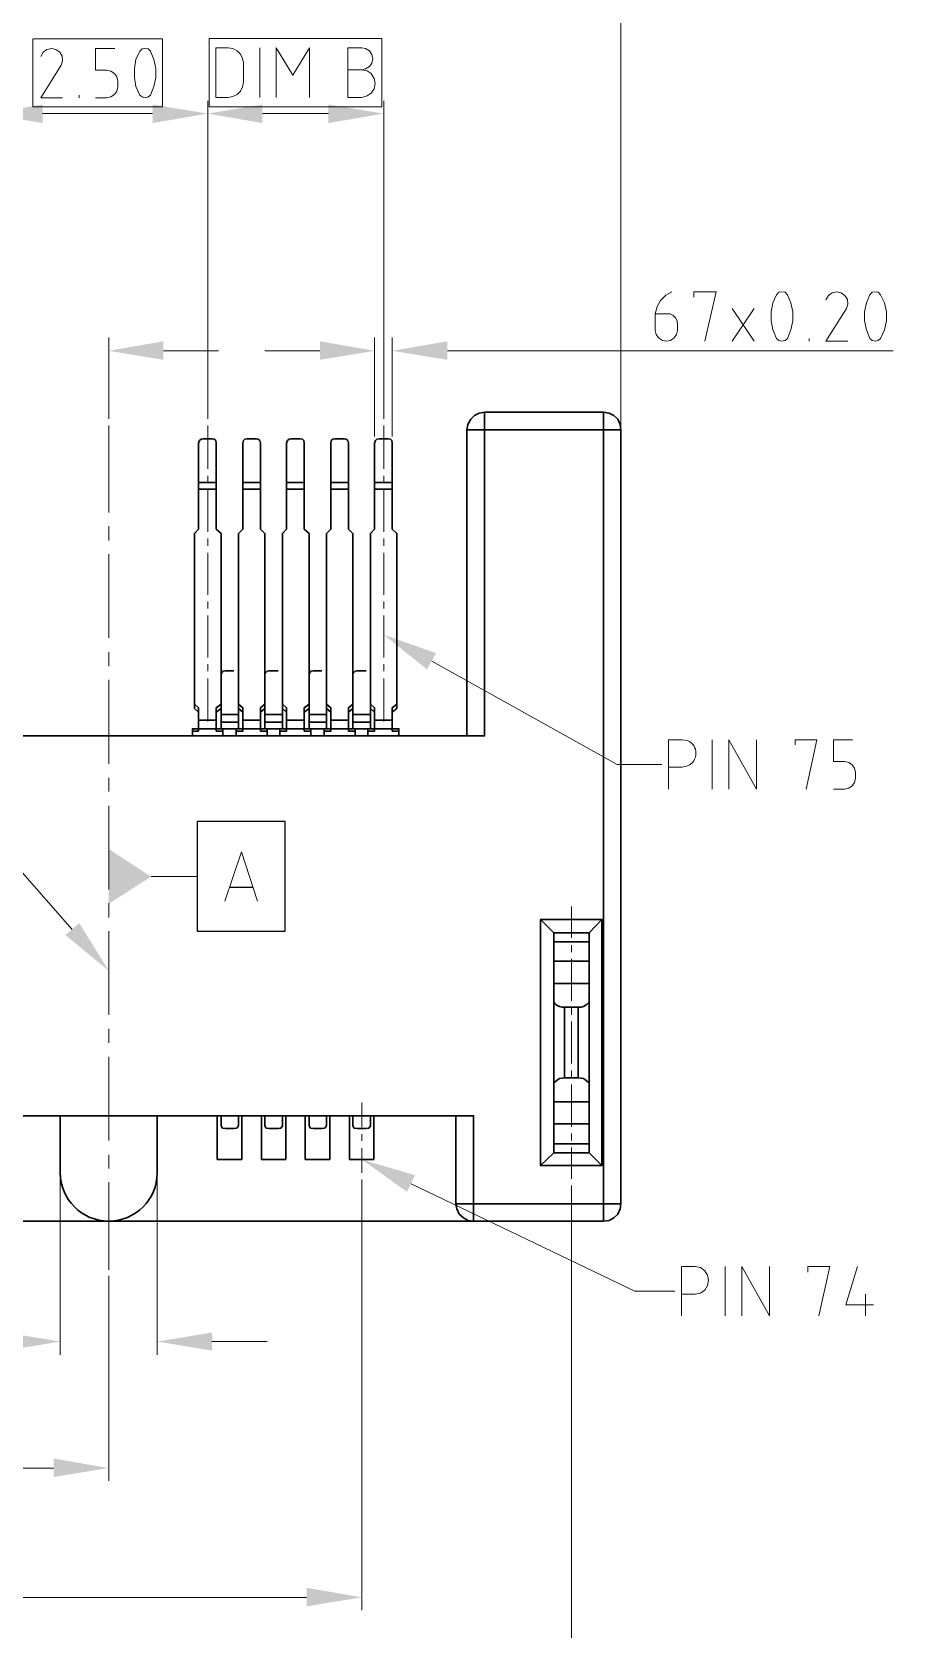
# Model space of a CAD drawing. Header units: inches. Extents: x 0 to 16.2, y 0 to 11.4.
# Drawn here: x 4.839 to 6.347, y 7.169 to 9.969 of the extents above; entities that cross this region are included whole.
import ezdxf

# ---------------------------------------------------------------- set-up
doc = ezdxf.new("R2010")
doc.units = ezdxf.units.IN
doc.header["$MEASUREMENT"] = 0
for name, color, linetype, lineweight in [('Color-7-Line_Weight-20', 7, 'Continuous', 20), ('Color-7-Line_Weight-25', 7, 'Continuous', 25), ('Color-7-Line_Weight-30', 7, 'Continuous', 30)]:
    doc.layers.add(name, color=color, linetype=linetype, lineweight=lineweight)
doc.layers.add('P2C-Hatch', color=7, linetype='Continuous')

msp = doc.modelspace()

# ---------------------------------------------------------------- hatches: boundary and pattern name
at = {"layer": 'P2C-Hatch', "transparency": 33554636}
for points in [[(4.8575, 9.8417), (4.8575, 9.8092), (4.7608, 9.8258)], [(5.05, 9.8417), (5.05, 9.8092), (5.1467, 9.8258)], [(5.2425, 9.8417), (5.2425, 9.8092), (5.1467, 9.8258)], [(5.3583, 9.8417), (5.3583, 9.8092), (5.455, 9.8258)], [(5.0692, 9.4267), (5.0692, 9.3942), (4.9733, 9.41)], [(5.3433, 9.4267), (5.3433, 9.3942), (5.4392, 9.41)], [(5.5667, 9.4267), (5.5667, 9.3942), (5.47, 9.41)], [(5.5308, 8.8517), (5.455, 8.9125), (5.5467, 8.88)], [(4.9733, 8.5367), (5.0475, 8.4883), (4.9733, 8.4408)], [(4.9217, 8.4067), (4.9733, 8.3233), (4.8975, 8.3858)], [(5.4958, 7.9358), (5.4167, 7.9925), (5.51, 7.965)], [(4.7917, 7.6892), (4.7917, 7.6575), (4.8883, 7.6733)], [(5.1542, 7.6892), (5.1542, 7.6575), (5.0583, 7.6733)], [(4.8767, 7.4683), (4.8767, 7.4358), (4.9733, 7.4517)], [(5.32, 7.2417), (5.32, 7.2092), (5.4167, 7.225)]]:
    msp.add_hatch(color=256, dxfattribs=at).paths.add_polyline_path(points)

# ---------------------------------------------------------------- linework, layer by layer
at = {"layer": 'Color-7-Line_Weight-20', "linetype": 'Continuous'}
for p, q in [((5.8708, 9.2217), (5.8708, 10.1058)), ((5.2383, 9.8542), (5.2383, 9.9408)), ((4.9217, 9.8533), (4.9217, 9.8583)), ((5.455, 9.2908), (5.455, 9.8483)), ((4.8575, 9.8258), (5.05, 9.8258)), ((5.2425, 9.8258), (5.3583, 9.8258)), ((6.0658, 9.4267), (6.1042, 9.4842)), ((6.0658, 9.4842), (6.1042, 9.4267)), ((4.9733, 9.2908), (4.9733, 9.4333)), ((5.0692, 9.41), (5.1658, 9.41)), ((5.3433, 9.41), (5.2467, 9.41)), ((5.4392, 9.26), (5.4392, 9.4333)), ((5.47, 9.26), (5.47, 9.4333)), ((5.5667, 9.41), (6.3475, 9.41)), ((6.2008, 9.4267), (6.2008, 9.4317)), ((4.9733, 9.2792), (4.9733, 9.1267)), ((5.1467, 9.2792), (5.1467, 9.2033)), ((5.455, 9.2792), (5.455, 9.2033)), ((5.1467, 9.1908), (5.1467, 9.1783)), ((5.455, 9.1908), (5.455, 9.1783)), ((5.1467, 9.1667), (5.1467, 9.0925)), ((5.455, 9.1667), (5.455, 9.0925)), ((4.9733, 9.1025), (4.9733, 9.0775)), ((5.1467, 9.0808), (5.1467, 9.0683)), ((5.455, 9.0808), (5.455, 9.0683)), ((4.9733, 9.0533), (4.9733, 8.9067)), ((5.1467, 9.0558), (5.1467, 8.9825)), ((5.455, 9.0558), (5.455, 8.9825)), ((5.1467, 8.9708), (5.1467, 8.9583)), ((5.455, 8.9708), (5.455, 8.9583)), ((5.1467, 8.9458), (5.1467, 8.8725)), ((5.455, 8.9458), (5.455, 8.8725)), ((4.9733, 8.8817), (4.9733, 8.8575)), ((5.1467, 8.8608), (5.1467, 8.8483)), ((5.455, 8.8608), (5.455, 8.8483)), ((4.9733, 8.8333), (4.9733, 8.6858)), ((5.1467, 8.8358), (5.1467, 8.76)), ((5.455, 8.8358), (5.455, 8.76)), ((6.0308, 8.6417), (6.0308, 8.7283)), ((4.9733, 8.6617), (4.9733, 8.6375)), ((4.9733, 8.6125), (4.9733, 8.4658)), ((5.0475, 8.4883), (5.1283, 8.4883)), ((4.9733, 8.4417), (4.9733, 8.4167)), ((5.7842, 8.4358), (5.7842, 8.3808)), ((4.9733, 8.3925), (4.9733, 8.2458)), ((5.7842, 8.3683), (5.7842, 8.3558)), ((5.7842, 8.3442), (5.7842, 8.2708)), ((5.7842, 8.2583), (5.7842, 8.2458)), ((5.7842, 8.2342), (5.7842, 8.1608)), ((4.9733, 8.2217), (4.9733, 8.1967)), ((4.9733, 8.1725), (4.9733, 8.0258)), ((5.7842, 8.1483), (5.7842, 8.1358)), ((5.7842, 8.1242), (5.7842, 8.05)), ((5.4167, 8.0925), (5.4167, 8.0492)), ((5.4167, 8.0367), (5.4167, 8.025)), ((5.7842, 8.0383), (5.7842, 8.0258)), ((5.4167, 8.0125), (5.4167, 7.9692)), ((5.7842, 8.0133), (5.7842, 7.9583)), ((4.9733, 8.0008), (4.9733, 7.9767)), ((4.8883, 7.9575), (4.8883, 7.65)), ((4.9733, 7.9525), (4.9733, 7.7992)), ((5.0583, 7.9575), (5.0583, 7.65)), ((5.4167, 7.9575), (5.4167, 7.2025)), ((5.7842, 7.9467), (5.7842, 6.9692)), ((4.9733, 7.7883), (4.9733, 7.4292)), ((6.0533, 7.7183), (6.0533, 7.805)), ((6.2992, 7.7567), (6.2992, 7.7183)), ((5.1542, 7.6733), (5.2508, 7.6733)), ((4.1258, 7.4517), (4.8767, 7.4517)), ((4.1258, 7.225), (5.32, 7.225))]:
    msp.add_line(p, q, dxfattribs=at)
for points in [[(5.0675, 9.8375), (5.0675, 9.9567), (4.84, 9.9567), (4.84, 9.8375)], [(5.0208, 9.8733), (5.0183, 9.8892), (5.0183, 9.905), (5.0208, 9.9208), (5.0275, 9.935), (5.0317, 9.9392), (5.0367, 9.94), (5.0425, 9.9392), (5.0467, 9.935), (5.0525, 9.9208), (5.0558, 9.905), (5.0558, 9.8892), (5.0525, 9.8733), (5.0467, 9.8583), (5.0425, 9.855), (5.0367, 9.8533), (5.0317, 9.855), (5.0275, 9.8583)], [(5.1492, 9.8375), (5.4517, 9.8375), (5.4517, 9.9575), (5.1492, 9.9575)], [(5.1608, 9.8542), (5.1825, 9.8542), (5.1908, 9.8558), (5.1983, 9.8592), (5.2042, 9.865), (5.2075, 9.8725), (5.2092, 9.8808), (5.2092, 9.915), (5.2075, 9.9225), (5.2042, 9.93), (5.1983, 9.9358), (5.1908, 9.94), (5.1825, 9.9408), (5.1608, 9.9408)], [(6.1367, 9.4467), (6.1342, 9.4625), (6.1342, 9.4783), (6.1367, 9.4942), (6.1433, 9.5083), (6.1475, 9.5125), (6.1525, 9.5133), (6.1583, 9.5125), (6.1625, 9.5083), (6.1683, 9.4942), (6.1717, 9.4783), (6.1717, 9.4625), (6.1683, 9.4467), (6.1625, 9.4317), (6.1583, 9.4283), (6.1525, 9.4267), (6.1475, 9.4283), (6.1433, 9.4317)], [(6.3008, 9.4467), (6.2975, 9.4625), (6.2975, 9.4783), (6.3008, 9.4942), (6.3067, 9.5083), (6.3108, 9.5125), (6.3167, 9.5133), (6.3217, 9.5125), (6.3258, 9.5083), (6.3325, 9.4942), (6.3358, 9.4783), (6.3358, 9.4625), (6.3325, 9.4467), (6.3258, 9.4317), (6.3217, 9.4283), (6.3167, 9.4267), (6.3108, 9.4283), (6.3067, 9.4317)]]:
    msp.add_lwpolyline(points, close=True, dxfattribs=at)
for points in [[(4.8925, 9.8533), (4.8542, 9.8533), (4.89, 9.9108), (4.8925, 9.9183), (4.8917, 9.9267), (4.8875, 9.9333), (4.8808, 9.9383), (4.8733, 9.94), (4.865, 9.9383), (4.8583, 9.9333), (4.8542, 9.9258)], [(4.9842, 9.94), (4.95, 9.94), (4.95, 9.9017), (4.9692, 9.9017), (4.9767, 9.9), (4.9833, 9.8958), (4.9875, 9.89), (4.9892, 9.8825), (4.9892, 9.8725), (4.9875, 9.865), (4.9833, 9.8592), (4.9767, 9.855), (4.9692, 9.8533), (4.95, 9.8533)], [(5.2667, 9.8542), (5.2667, 9.9408), (5.2958, 9.8933), (5.325, 9.9408), (5.325, 9.8542)], [(5.3925, 9.9025), (5.4167, 9.9025), (5.4233, 9.9042), (5.43, 9.9083), (5.4342, 9.9142), (5.4358, 9.9217), (5.4342, 9.9292), (5.43, 9.9358), (5.4233, 9.94), (5.4167, 9.9408), (5.3925, 9.9408), (5.3925, 9.8542), (5.4167, 9.8542), (5.4258, 9.8567), (5.4333, 9.8617), (5.4383, 9.8692), (5.44, 9.8783), (5.4383, 9.8875), (5.4333, 9.8958), (5.4258, 9.9008), (5.4167, 9.9025)], [(5.1467, 9.2908), (5.1467, 9.8483), (5.1467, 9.2908)], [(5.9308, 9.475), (5.9308, 9.4458), (5.9325, 9.4383), (5.9367, 9.4325), (5.9433, 9.4283), (5.9508, 9.4267), (5.9575, 9.4283), (5.9642, 9.4325), (5.9683, 9.4383), (5.97, 9.4458), (5.97, 9.4558), (5.9692, 9.4617), (5.9667, 9.4675), (5.9625, 9.4717), (5.9567, 9.475), (5.9308, 9.475), (5.9342, 9.4875), (5.94, 9.4983), (5.9492, 9.5075), (5.96, 9.5133)], [(5.9983, 9.5042), (5.9983, 9.5133), (6.0375, 9.5133), (6.0175, 9.4267)], [(6.2683, 9.4267), (6.23, 9.4267), (6.2658, 9.4842), (6.2683, 9.4917), (6.2675, 9.5), (6.2633, 9.5067), (6.2567, 9.5117), (6.2492, 9.5133), (6.2408, 9.5117), (6.2342, 9.5067), (6.23, 9.4992)], [(5.9425, 8.685), (5.8642, 8.685), (5.5392, 8.8658)], [(5.9542, 8.6417), (5.9542, 8.7283), (5.9783, 8.7283), (5.9875, 8.7267)], [(6.06, 8.6417), (6.06, 8.7283), (6.1083, 8.6417), (6.1083, 8.7283)], [(6.1758, 8.7192), (6.1758, 8.7283), (6.2142, 8.7283), (6.195, 8.6417)], [(6.2767, 8.7283), (6.2433, 8.7283), (6.2433, 8.69), (6.2625, 8.69), (6.27, 8.6883), (6.2758, 8.6842), (6.28, 8.6783), (6.2817, 8.6708), (6.2817, 8.6608), (6.28, 8.6533), (6.2758, 8.6475), (6.27, 8.6433), (6.2625, 8.6417), (6.2433, 8.6417)], [(5.9542, 8.68), (5.9783, 8.68), (5.9875, 8.6825)], [(5.1767, 8.445), (5.2058, 8.5317), (5.2342, 8.445)], [(4.7533, 8.5042), (4.8142, 8.5042), (4.9092, 8.3958)], [(5.965, 7.7617), (5.895, 7.7617), (5.5033, 7.95)], [(5.9767, 7.7183), (5.9767, 7.805), (6.0008, 7.805), (6.01, 7.8033), (6.0175, 7.7975), (6.0225, 7.79), (6.0242, 7.7808), (6.0225, 7.7717), (6.0175, 7.7633), (6.01, 7.7583), (6.0008, 7.7567), (5.9767, 7.7567)], [(6.0825, 7.7183), (6.0825, 7.805), (6.1308, 7.7183), (6.1308, 7.805)], [(6.1983, 7.795), (6.1983, 7.805), (6.2367, 7.805), (6.2175, 7.7183)], [(6.285, 7.805), (6.265, 7.7375), (6.3133, 7.7375)]]:
    msp.add_lwpolyline(points, dxfattribs=at)
msp.add_arc((5.9782, 8.7046), 0.024, 292.8534, 67.1466, dxfattribs=at)
at = {"layer": 'Color-7-Line_Weight-25', "linetype": 'Continuous'}
msp.add_line((5.2258, 8.4692), (5.185, 8.4692), dxfattribs=at)
msp.add_lwpolyline([(5.2825, 8.3925), (5.2825, 8.585), (5.1283, 8.585), (5.1283, 8.3925)], close=True, dxfattribs=at)
at = {"layer": 'Color-7-Line_Weight-30', "linetype": 'Continuous'}
for p, q in [((5.1617, 9.1792), (5.1308, 9.1792)), ((5.1617, 9.1675), (5.1308, 9.1675)), ((5.2392, 9.1792), (5.2083, 9.1792)), ((5.2392, 9.1675), (5.2083, 9.1675)), ((5.3158, 9.1792), (5.285, 9.1792)), ((5.3158, 9.1675), (5.285, 9.1675)), ((5.3933, 9.1792), (5.3625, 9.1792)), ((5.3933, 9.1675), (5.3625, 9.1675)), ((5.47, 9.1792), (5.4392, 9.1792)), ((5.47, 9.1675), (5.4392, 9.1675)), ((5.17, 8.7833), (5.1617, 8.7767)), ((5.17, 8.7725), (5.2008, 8.7725)), ((5.2083, 8.7767), (5.2008, 8.7833)), ((5.2467, 8.7833), (5.2392, 8.7767)), ((5.2467, 8.7725), (5.2775, 8.7725)), ((5.285, 8.7767), (5.2775, 8.7833)), ((5.3242, 8.7833), (5.3158, 8.7767)), ((5.3242, 8.7725), (5.355, 8.7725)), ((5.3625, 8.7767), (5.355, 8.7833)), ((5.4008, 8.7833), (5.3933, 8.7767)), ((5.4008, 8.7725), (5.4317, 8.7725)), ((5.4392, 8.7767), (5.4317, 8.7833)), ((5.1617, 8.7625), (5.1308, 8.7625)), ((5.17, 8.7592), (5.2008, 8.7592)), ((5.1967, 8.7475), (5.1967, 8.735)), ((5.2392, 8.7625), (5.2083, 8.7625)), ((5.2467, 8.7592), (5.2775, 8.7592)), ((5.2733, 8.7475), (5.2733, 8.735)), ((5.3158, 8.7625), (5.285, 8.7625)), ((5.3242, 8.7592), (5.355, 8.7592)), ((5.3508, 8.7475), (5.3508, 8.735)), ((5.3933, 8.7625), (5.3625, 8.7625)), ((5.4008, 8.7592), (5.4317, 8.7592)), ((5.4275, 8.7475), (5.4275, 8.735)), ((5.47, 8.7625), (5.4392, 8.7625)), ((5.815, 8.39), (5.7533, 8.39)), ((5.815, 8.3742), (5.7533, 8.3742)), ((5.7533, 8.34), (5.815, 8.34)), ((5.7533, 8.3008), (5.815, 8.3008)), ((5.7533, 8.0933), (5.815, 8.0933)), ((4.8883, 8.0692), (4.8883, 7.9692)), ((5.0583, 8.0692), (5.0583, 7.9692)), ((5.7533, 8.055), (5.815, 8.055)), ((5.815, 8.02), (5.7533, 8.02)), ((5.815, 8.0042), (5.7533, 8.0042))]:
    msp.add_line(p, q, dxfattribs=at)
for points in [[(2.1875, 9.2717), (2.1892, 9.2808), (2.1933, 9.29), (2.2, 9.2967), (2.2083, 9.3008), (2.2183, 9.3025), (2.4258, 9.3025), (2.4258, 8.735), (5.6317, 8.735), (5.6317, 9.3025), (5.84, 9.3025), (5.84, 7.8842), (2.2183, 7.8842), (2.2183, 9.3025)], [(5.6317, 9.3025), (5.6225, 9.3008), (5.6142, 9.2967), (5.6075, 9.29), (5.6025, 9.2808), (5.6008, 9.2717)], [(5.8708, 9.2717), (5.8692, 9.2808), (5.865, 9.29), (5.8583, 9.2967), (5.85, 9.3008), (5.84, 9.3025)], [(5.6008, 8.735), (5.6008, 9.2717), (5.8708, 9.2717), (5.8708, 7.915), (5.5817, 7.915)], [(5.17, 8.7475), (5.17, 9.09), (5.1617, 9.0975), (5.1617, 9.2483), (5.1608, 9.2525), (5.1583, 9.255), (5.1542, 9.2558), (5.1392, 9.2558), (5.135, 9.255), (5.1325, 9.2525), (5.1308, 9.2483), (5.1308, 9.0975), (5.1233, 9.09), (5.1233, 8.7833), (5.1308, 8.7767)], [(5.2467, 8.7475), (5.2467, 9.09), (5.2392, 9.0975), (5.2392, 9.2483), (5.2383, 9.2525), (5.235, 9.255), (5.2317, 9.2558), (5.2158, 9.2558), (5.2117, 9.255), (5.2092, 9.2525), (5.2083, 9.2483), (5.2083, 9.0975), (5.2008, 9.09), (5.2008, 8.7475)], [(5.3242, 8.7475), (5.3242, 9.09), (5.3158, 9.0975), (5.3158, 9.2483), (5.315, 9.2525), (5.3125, 9.255), (5.3083, 9.2558), (5.2933, 9.2558), (5.2892, 9.255), (5.2867, 9.2525), (5.285, 9.2483), (5.285, 9.0975), (5.2775, 9.09), (5.2775, 8.7475)], [(5.4008, 8.7475), (5.4008, 9.09), (5.3933, 9.0975), (5.3933, 9.2483), (5.3925, 9.2525), (5.3892, 9.255), (5.3858, 9.2558), (5.37, 9.2558), (5.3658, 9.255), (5.3633, 9.2525), (5.3625, 9.2483), (5.3625, 9.0975), (5.355, 9.09), (5.355, 8.7475)], [(5.47, 8.7767), (5.4783, 8.7833), (5.4783, 9.09), (5.47, 9.0975), (5.47, 9.2483), (5.4692, 9.2525), (5.4667, 9.255), (5.4625, 9.2558), (5.4475, 9.2558), (5.4433, 9.255), (5.4408, 9.2525), (5.4392, 9.2483), (5.4392, 9.0975), (5.4317, 9.09), (5.4317, 8.7475)], [(5.17, 8.8417), (5.1708, 8.845), (5.1733, 8.8483), (5.1775, 8.8492), (5.1925, 8.8492)], [(5.2467, 8.8417), (5.2475, 8.845), (5.2508, 8.8483), (5.2542, 8.8492), (5.27, 8.8492)], [(5.3242, 8.8417), (5.325, 8.845), (5.3275, 8.8483), (5.3317, 8.8492), (5.3467, 8.8492)], [(5.4008, 8.8417), (5.4017, 8.845), (5.405, 8.8483), (5.4083, 8.8492), (5.4242, 8.8492)], [(5.1233, 8.7908), (5.1308, 8.7842), (5.1308, 8.7433), (5.12, 8.7433)], [(5.17, 8.7908), (5.1617, 8.7842), (5.1617, 8.7433), (5.1733, 8.7433)], [(5.2008, 8.7908), (5.2083, 8.7842), (5.2083, 8.7433), (5.1967, 8.7433)], [(5.2467, 8.7908), (5.2392, 8.7842), (5.2392, 8.7433), (5.2508, 8.7433)], [(5.2775, 8.7908), (5.285, 8.7842), (5.285, 8.7433), (5.2733, 8.7433)], [(5.3242, 8.7908), (5.3158, 8.7842), (5.3158, 8.7433), (5.3275, 8.7433)], [(5.355, 8.7908), (5.3625, 8.7842), (5.3625, 8.7433), (5.3508, 8.7433)], [(5.4008, 8.7908), (5.3933, 8.7842), (5.3933, 8.7433), (5.405, 8.7433)], [(5.4317, 8.7908), (5.4392, 8.7842), (5.4392, 8.7433), (5.4275, 8.7433)], [(5.4783, 8.7908), (5.47, 8.7842), (5.47, 8.7433), (5.4817, 8.7433)], [(5.12, 8.735), (5.12, 8.7475), (5.1733, 8.7475), (5.1733, 8.735)], [(5.1733, 8.7475), (5.1967, 8.7475), (5.2508, 8.7475), (5.2508, 8.735)], [(5.2508, 8.7475), (5.2733, 8.7475), (5.3275, 8.7475), (5.3275, 8.735)], [(5.3275, 8.7475), (5.3508, 8.7475), (5.405, 8.7475), (5.405, 8.735)], [(5.405, 8.7475), (5.4275, 8.7475), (5.4817, 8.7475), (5.4817, 8.735)], [(5.73, 8.4133), (5.7533, 8.39), (5.7533, 8.0042), (5.73, 7.9817), (5.73, 8.4133), (5.8375, 8.4133), (5.8375, 7.9817), (5.73, 7.9817)], [(5.8375, 8.4133), (5.815, 8.39), (5.815, 8.0042), (5.8375, 7.9817)], [(5.7533, 8.2683), (5.7558, 8.265), (5.7592, 8.2625), (5.7633, 8.2608), (5.7675, 8.2592), (5.7717, 8.2592)], [(5.7533, 8.1267), (5.7558, 8.1292), (5.7592, 8.1317), (5.7633, 8.1342), (5.7675, 8.135), (5.7717, 8.1358), (5.7717, 8.2592), (5.7958, 8.2592), (5.7958, 8.1358), (5.7717, 8.1358)], [(5.7958, 8.2592), (5.8008, 8.2592), (5.805, 8.2608), (5.8083, 8.2625), (5.8117, 8.265), (5.815, 8.2683)], [(5.7958, 8.1358), (5.8008, 8.135), (5.805, 8.1342), (5.815, 8.1267)], [(2.4767, 7.915), (2.475, 7.9058), (2.4708, 7.8967), (2.4633, 7.89), (2.455, 7.8858), (2.4458, 7.8842), (2.4458, 8.0692), (5.6125, 8.0692), (5.6125, 7.8842), (5.6033, 7.8858), (5.595, 7.89), (5.5875, 7.8967), (5.5833, 7.9058), (5.5817, 7.915), (5.5817, 8.0692)], [(5.2067, 8.0692), (5.2067, 7.9925), (5.1633, 7.9925), (5.1633, 8.0692)], [(5.17, 8.0692), (5.17, 8.0517), (5.1725, 8.0475), (5.1775, 8.0467), (5.1925, 8.0467), (5.1975, 8.0475), (5.2008, 8.0517), (5.2008, 8.0692)], [(5.2833, 8.0692), (5.2833, 7.9925), (5.2408, 7.9925), (5.2408, 8.0692)], [(5.2467, 8.0692), (5.2467, 8.0517), (5.2492, 8.0475), (5.2542, 8.0467), (5.27, 8.0467), (5.275, 8.0475), (5.2775, 8.0517), (5.2775, 8.0692)], [(5.3608, 8.0692), (5.3608, 7.9925), (5.3175, 7.9925), (5.3175, 8.0692)], [(5.3242, 8.0692), (5.3242, 8.0517), (5.3267, 8.0475), (5.3317, 8.0467), (5.3467, 8.0467), (5.3517, 8.0475), (5.355, 8.0517), (5.355, 8.0692)], [(5.4375, 8.0692), (5.4375, 7.9925), (5.395, 7.9925), (5.395, 8.0692)], [(5.4008, 8.0692), (5.4008, 8.0517), (5.4033, 8.0475), (5.4083, 8.0467), (5.4242, 8.0467), (5.4292, 8.0475), (5.4317, 8.0517), (5.4317, 8.0692)], [(5.84, 7.8842), (5.85, 7.8858), (5.8583, 7.89), (5.865, 7.8967), (5.8692, 7.9058), (5.8708, 7.915)]]:
    msp.add_lwpolyline(points, dxfattribs=at)
msp.add_arc((4.9733, 7.9694), 0.085, 180.1297, 359.8703, dxfattribs=at)

doc.saveas('drawing.dxf')
